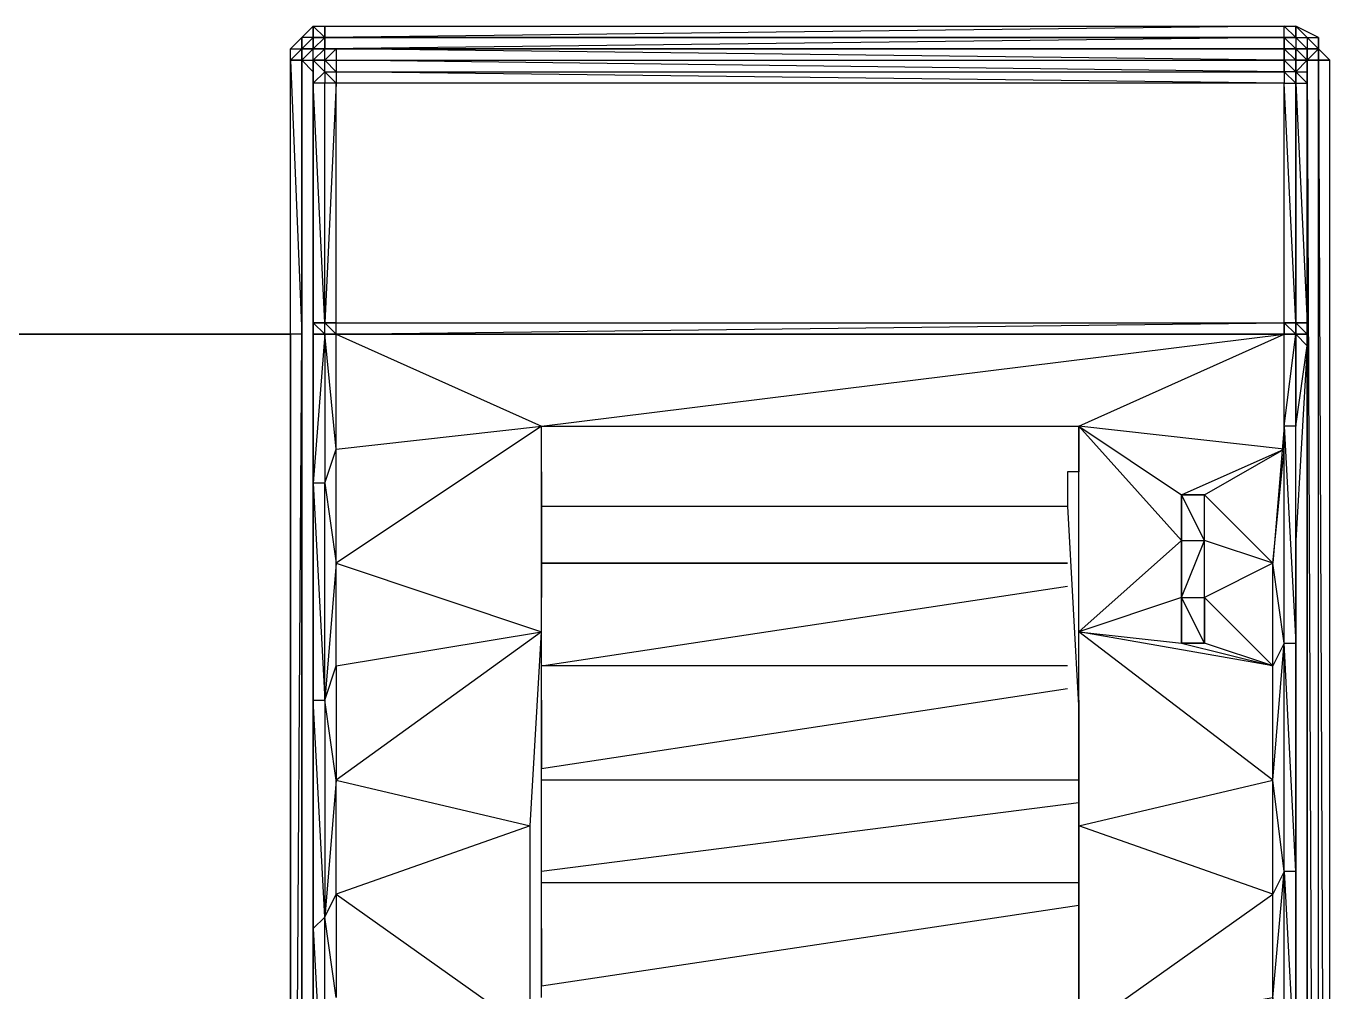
# Model space of a CAD drawing. Extents: x 0 to 106, y 0 to 161.
# Drawn here: x 31.57 to 66.97, y 100.97 to 127.19 of the extents above; entities that cross this region are included whole.
import ezdxf

# ---------------------------------------------------------------- set-up
doc = ezdxf.new("R2010")
doc.units = 0

# ---------------------------------------------------------------- blocks, each defined once
blk = doc.blocks.new('cvs-1')
at = {"flags": 128}
for points in [[(-24325.403, 27713.011), (-24323.853, 27713.011), (-24323.853, 27730.4), (-24287.271, 27730.4), (-24287.271, 27737.837), (-24287.271, 27738.147), (-24286.962, 27738.456), (-24286.652, 27738.766), (-24286.342, 27738.766), (-24260.295, 27738.766), (-24259.985, 27738.766)], [(-24286.962, 27737.837), (-24286.652, 27738.147), (-24286.962, 27738.147), (-24286.652, 27738.147), (-24286.962, 27738.147), (-24286.652, 27738.456), (-24286.652, 27738.147), (-24286.652, 27738.456), (-24286.652, 27738.766), (-24286.652, 27738.456), (-24286.962, 27738.456)], [(-24286.342, 27737.837), (-24286.032, 27738.147), (-24286.342, 27738.147), (-24286.342, 27738.456), (-24286.342, 27738.766), (-24286.342, 27738.456), (-24286.652, 27738.766), (-24286.652, 27738.456), (-24286.342, 27738.456), (-24286.652, 27738.147)], [(-24260.295, 27738.456), (-24286.342, 27738.147), (-24286.342, 27738.456), (-24286.342, 27738.766), (-24286.342, 27738.456), (-24286.342, 27738.147)], [(-24260.295, 27738.766), (-24286.342, 27738.456), (-24260.295, 27738.456), (-24260.295, 27738.766), (-24259.985, 27738.456), (-24260.295, 27738.456), (-24260.295, 27738.147), (-24286.342, 27738.147), (-24286.032, 27738.147)], [(-24260.295, 27738.147), (-24260.295, 27738.456), (-24259.985, 27738.147), (-24260.295, 27738.456), (-24259.985, 27738.456), (-24259.985, 27738.147)], [(-24259.676, 27738.147), (-24259.366, 27738.147), (-24259.676, 27738.456)], [(-24286.962, 27737.837), (-24286.962, 27738.147)], [(-24286.652, 27737.527), (-24286.962, 27737.837), (-24286.652, 27737.837), (-24286.652, 27738.147)], [(-24286.652, 27737.837), (-24286.342, 27737.837), (-24286.342, 27738.147), (-24286.032, 27738.147), (-24286.032, 27737.837), (-24286.032, 27737.527), (-24286.032, 27737.217), (-24286.342, 27737.217)], [(-24286.652, 27738.147), (-24286.342, 27738.147)], [(-24286.652, 27737.837), (-24286.342, 27738.147), (-24286.032, 27738.147), (-24286.652, 27738.147)], [(-24259.985, 27737.527), (-24260.295, 27737.527), (-24260.295, 27737.837), (-24260.295, 27738.147), (-24259.985, 27738.147)], [(-24260.295, 27730.4), (-24259.985, 27730.4), (-24260.295, 27730.71), (-24259.985, 27730.71), (-24260.295, 27730.71), (-24259.985, 27730.71), (-24259.985, 27737.217), (-24259.985, 27730.71), (-24260.295, 27737.217), (-24259.985, 27737.217), (-24260.295, 27737.527), (-24260.295, 27737.837), (-24260.295, 27738.147), (-24259.985, 27738.147)], [(-24259.985, 27738.147), (-24259.676, 27738.147)], [(-24287.271, 27737.837), (-24286.962, 27737.837), (-24287.271, 27737.837), (-24286.962, 27737.837), (-24286.652, 27737.527), (-24286.652, 27737.217), (-24286.652, 27737.837)], [(-24260.295, 27737.527), (-24260.295, 27737.217), (-24286.032, 27737.217), (-24286.342, 27737.527), (-24286.032, 27737.527), (-24286.342, 27737.837), (-24286.032, 27737.837)], [(-24259.056, 27664.928), (-24259.056, 27737.837)], [(-24259.985, 27730.4), (-24259.676, 27730.4), (-24259.985, 27730.71), (-24259.676, 27730.71), (-24259.676, 27737.217), (-24259.985, 27737.527)], [(-24259.676, 27682.007), (-24286.652, 27682.007), (-24286.652, 27682.317), (-24286.652, 27687.585), (-24286.652, 27692.852), (-24286.652, 27698.138), (-24286.652, 27703.716), (-24286.652, 27708.983), (-24286.652, 27714.269), (-24286.652, 27719.537), (-24286.652, 27724.804), (-24286.652, 27730.09), (-24286.652, 27730.4), (-24286.652, 27730.71), (-24286.652, 27737.217)], [(-24286.342, 27730.71), (-24286.652, 27737.217), (-24286.652, 27730.71), (-24286.652, 27737.217)], [(-24286.032, 27730.71), (-24286.032, 27737.217), (-24286.342, 27730.71), (-24286.342, 27737.217)], [(-24286.032, 27721.396), (-24286.032, 27724.185), (-24286.032, 27727.283), (-24286.032, 27730.4), (-24286.032, 27730.71), (-24260.295, 27730.71), (-24260.295, 27737.217)], [(-24286.652, 27730.4), (-24286.652, 27730.71), (-24286.342, 27730.71), (-24286.032, 27730.4), (-24286.342, 27730.4), (-24286.652, 27726.354)], [(-24259.985, 27730.4), (-24259.985, 27730.71)], [(-24259.676, 27730.4), (-24259.676, 27730.71)], [(-24287.271, 27682.007), (-24286.962, 27730.4), (-24286.962, 27682.007), (-24286.962, 27730.4), (-24287.271, 27730.4), (-24323.853, 27730.4), (-24323.853, 27713.011), (-24322.614, 27713.011)], [(-24286.652, 27730.09), (-24286.652, 27726.354), (-24286.652, 27724.804), (-24286.652, 27720.466), (-24286.652, 27719.537), (-24286.652, 27714.269), (-24286.652, 27720.466), (-24286.652, 27726.354), (-24286.652, 27730.4)], [(-24260.295, 27722.016), (-24260.295, 27727.903), (-24260.295, 27730.4), (-24286.032, 27730.4)], [(-24280.454, 27719.847), (-24280.454, 27719.537), (-24280.454, 27719.227), (-24280.454, 27718.917), (-24280.454, 27720.156), (-24280.454, 27726.664), (-24280.454, 27727.903), (-24265.873, 27727.903), (-24260.295, 27730.4)], [(-24265.873, 27727.903), (-24263.084, 27724.804), (-24263.084, 27726.044), (-24262.464, 27726.044), (-24260.295, 27727.283), (-24260.295, 27730.4)], [(-24260.295, 27727.903), (-24259.985, 27730.4)], [(-24259.676, 27730.09), (-24259.985, 27730.4)], [(-24286.032, 27727.283), (-24280.454, 27727.903)], [(-24265.873, 27718.917), (-24265.873, 27714.579), (-24265.873, 27714.269), (-24265.873, 27713.631), (-24265.873, 27714.269), (-24265.873, 27714.579), (-24265.873, 27714.269), (-24265.873, 27713.631), (-24265.873, 27713.011), (-24265.873, 27712.702), (-24265.873, 27710.533), (-24265.873, 27708.673), (-24265.873, 27708.363), (-24265.873, 27711.462), (-24265.873, 27717.058), (-24265.873, 27722.325), (-24265.873, 27727.903), (-24265.873, 27726.664)], [(-24286.342, 27726.354), (-24286.032, 27724.185), (-24286.342, 27720.466)], [(-24280.454, 27720.466), (-24280.454, 27719.537), (-24280.454, 27719.847), (-24280.454, 27720.156), (-24280.454, 27726.664), (-24280.454, 27725.734), (-24280.454, 27723.255)], [(-24280.454, 27719.537), (-24280.454, 27719.847), (-24280.454, 27720.156), (-24280.454, 27726.664), (-24280.454, 27725.734), (-24266.183, 27725.734)], [(-24266.183, 27726.664), (-24266.183, 27725.734), (-24265.873, 27720.156), (-24265.873, 27719.847)], [(-24263.084, 27722.016), (-24263.084, 27723.255), (-24265.873, 27722.325), (-24263.084, 27722.016), (-24260.605, 27721.396), (-24262.464, 27722.016), (-24263.084, 27722.016), (-24262.464, 27722.016), (-24262.464, 27723.255), (-24262.464, 27724.804), (-24262.464, 27726.044), (-24263.084, 27726.044), (-24263.084, 27724.804), (-24262.464, 27724.804), (-24263.084, 27726.044), (-24263.084, 27724.804), (-24263.084, 27723.255), (-24263.084, 27722.016), (-24263.084, 27723.255)], [(-24280.454, 27723.255), (-24280.454, 27725.734)], [(-24265.253, 27706.504), (-24260.605, 27709.293), (-24265.873, 27711.462), (-24260.605, 27715.199), (-24265.873, 27717.058), (-24260.605, 27718.297), (-24265.873, 27722.325), (-24263.084, 27724.804)], [(-24265.873, 27711.462), (-24260.605, 27712.392), (-24260.295, 27709.913), (-24260.295, 27715.818), (-24260.605, 27718.297), (-24260.295, 27722.016), (-24260.605, 27721.396), (-24260.605, 27724.185), (-24262.464, 27723.255), (-24262.464, 27724.804)], [(-24263.084, 27723.255), (-24263.084, 27724.804), (-24263.084, 27723.255), (-24262.464, 27724.804)], [(-24266.183, 27724.185), (-24280.454, 27724.185)], [(-24260.295, 27715.818), (-24260.295, 27722.016), (-24260.605, 27724.185)], [(-24266.183, 27721.396), (-24280.454, 27721.396), (-24266.183, 27723.565)], [(-24262.464, 27722.016), (-24263.084, 27723.255), (-24262.464, 27723.255)], [(-24260.605, 27721.396), (-24262.464, 27723.255), (-24262.464, 27722.016)], [(-24286.032, 27721.396), (-24280.454, 27722.325), (-24286.032, 27718.297), (-24280.764, 27717.058), (-24280.454, 27722.325)], [(-24260.295, 27704.025), (-24260.605, 27703.096), (-24260.605, 27706.194), (-24260.605, 27709.293), (-24260.605, 27712.392), (-24260.605, 27715.199), (-24260.605, 27718.297), (-24260.605, 27721.396), (-24265.873, 27722.325)], [(-24266.183, 27720.776), (-24280.454, 27718.607)], [(-24280.454, 27712.702), (-24280.454, 27713.321), (-24280.454, 27718.917), (-24280.454, 27720.466)], [(-24280.454, 27712.392), (-24280.454, 27712.702), (-24280.454, 27713.321), (-24280.454, 27718.917), (-24280.454, 27718.607), (-24280.454, 27718.917), (-24280.454, 27719.537), (-24280.454, 27720.466), (-24280.454, 27720.156), (-24280.454, 27718.917), (-24280.454, 27719.227)], [(-24265.873, 27718.917), (-24265.873, 27720.466)], [(-24265.873, 27720.156), (-24265.873, 27719.847), (-24265.873, 27719.227)], [(-24280.454, 27713.321), (-24280.454, 27718.917)], [(-24286.032, 27715.199), (-24286.032, 27718.297), (-24286.342, 27714.579)], [(-24265.873, 27718.297), (-24280.454, 27718.297)], [(-24265.873, 27717.678), (-24280.454, 27715.818)], [(-24260.605, 27712.392), (-24260.295, 27715.818), (-24260.605, 27715.199)], [(-24265.873, 27715.509), (-24280.454, 27715.509)], [(-24265.873, 27714.889), (-24280.454, 27712.702)], [(-24265.873, 27712.702), (-24265.873, 27710.533), (-24265.873, 27708.673), (-24265.873, 27708.363)]]:
    blk.add_lwpolyline(points, dxfattribs=at)
for points in [[(-24259.985, 27738.766), (-24259.985, 27738.456)], [(-24259.985, 27738.766), (-24259.676, 27738.456), (-24259.366, 27738.456)], [(-24286.962, 27737.837), (-24286.962, 27738.147), (-24287.271, 27737.837), (-24287.271, 27738.147), (-24286.962, 27738.147), (-24286.962, 27738.456), (-24286.962, 27738.147)], [(-24286.962, 27738.147), (-24286.652, 27738.456), (-24286.962, 27738.456)], [(-24286.652, 27738.456), (-24286.342, 27738.456), (-24286.652, 27738.456), (-24286.652, 27738.147)], [(-24286.652, 27738.147), (-24286.342, 27738.456), (-24286.652, 27738.147)], [(-24286.342, 27738.147), (-24286.342, 27738.456)], [(-24260.295, 27738.456), (-24286.342, 27738.456)], [(-24259.985, 27738.147), (-24259.676, 27738.147), (-24259.985, 27738.456), (-24259.676, 27738.456), (-24259.676, 27738.147)], [(-24259.366, 27738.456), (-24259.366, 27738.147)], [(-24286.962, 27738.147), (-24286.962, 27737.837)], [(-24286.342, 27738.147), (-24286.652, 27737.837)], [(-24286.342, 27738.147), (-24286.652, 27738.147)], [(-24260.295, 27738.147), (-24286.032, 27738.147), (-24260.295, 27738.147)], [(-24260.295, 27738.147), (-24260.295, 27737.837), (-24286.032, 27738.147)], [(-24259.985, 27738.147), (-24260.295, 27738.147), (-24259.985, 27737.837)], [(-24259.985, 27738.147), (-24259.676, 27737.837), (-24259.366, 27664.928), (-24259.366, 27737.837), (-24259.056, 27664.928), (-24259.366, 27664.928), (-24259.676, 27664.928), (-24259.676, 27737.837), (-24259.676, 27737.527), (-24259.676, 27737.837), (-24259.985, 27737.837)], [(-24259.985, 27737.837), (-24259.985, 27738.147), (-24259.985, 27737.527)], [(-24259.676, 27738.147), (-24259.676, 27737.837)], [(-24259.676, 27738.147), (-24259.366, 27738.147), (-24259.676, 27738.147)], [(-24259.366, 27738.147), (-24259.676, 27738.147), (-24259.676, 27737.837), (-24259.366, 27738.147), (-24259.366, 27737.837), (-24259.676, 27737.837), (-24259.366, 27737.837), (-24259.676, 27737.837), (-24259.366, 27737.837), (-24259.056, 27737.837)], [(-24259.366, 27737.837), (-24259.056, 27737.837), (-24259.366, 27737.837), (-24259.366, 27738.147), (-24259.366, 27737.837)], [(-24287.271, 27737.837), (-24286.962, 27737.837)], [(-24287.271, 27730.4), (-24287.271, 27737.837), (-24286.962, 27730.4), (-24287.271, 27730.4)], [(-24286.962, 27737.837), (-24286.962, 27730.4)], [(-24286.652, 27737.527), (-24286.652, 27737.837)], [(-24286.652, 27737.837), (-24286.652, 27737.527)], [(-24286.342, 27737.837), (-24286.652, 27737.837), (-24286.342, 27737.527)], [(-24260.295, 27737.837), (-24260.295, 27737.527), (-24286.032, 27737.837)], [(-24259.985, 27737.527), (-24259.985, 27737.837), (-24260.295, 27737.837), (-24259.985, 27737.527), (-24259.985, 27737.217)], [(-24259.676, 27737.527), (-24259.676, 27737.837), (-24259.985, 27737.527), (-24259.985, 27737.837), (-24259.676, 27737.837)], [(-24259.676, 27737.837), (-24259.366, 27737.837), (-24259.676, 27737.837)], [(-24259.676, 27737.837), (-24259.366, 27737.837), (-24259.676, 27737.837)], [(-24259.676, 27737.837), (-24259.676, 27664.928), (-24259.676, 27737.837)], [(-24286.652, 27737.527), (-24286.652, 27737.217)], [(-24286.652, 27737.217), (-24286.342, 27737.527), (-24286.342, 27737.217)], [(-24260.295, 27737.527), (-24260.295, 27737.217), (-24286.032, 27737.527)], [(-24259.985, 27737.217), (-24259.676, 27737.217), (-24259.985, 27737.527)], [(-24259.676, 27737.217), (-24259.985, 27737.527), (-24259.676, 27737.527), (-24259.676, 27737.217)], [(-24259.985, 27730.71), (-24259.985, 27737.217), (-24259.676, 27730.71)], [(-24286.652, 27730.71), (-24286.652, 27730.4)], [(-24286.652, 27730.71), (-24286.342, 27730.4), (-24286.342, 27730.71), (-24286.652, 27730.71)], [(-24286.342, 27730.71), (-24286.032, 27730.71), (-24286.342, 27730.71)], [(-24286.032, 27730.4), (-24260.295, 27730.71), (-24260.295, 27730.4), (-24286.032, 27730.4)], [(-24260.295, 27730.71), (-24260.295, 27730.4)], [(-24259.676, 27730.09), (-24259.676, 27730.4), (-24259.985, 27730.4), (-24259.985, 27730.71), (-24259.985, 27730.4)], [(-24287.271, 27730.4), (-24287.271, 27682.007)], [(-24286.652, 27730.4), (-24286.652, 27730.09)], [(-24286.652, 27730.4), (-24286.342, 27730.4)], [(-24286.342, 27730.4), (-24286.652, 27730.4), (-24286.342, 27730.4)], [(-24286.652, 27730.4), (-24286.342, 27730.4), (-24286.652, 27730.4)], [(-24286.342, 27726.354), (-24286.032, 27727.283), (-24286.342, 27730.4), (-24286.342, 27726.354), (-24286.652, 27726.354), (-24286.342, 27720.466), (-24286.342, 27714.579), (-24286.652, 27714.269), (-24286.342, 27708.363), (-24286.342, 27702.476), (-24286.652, 27708.363), (-24286.342, 27708.363), (-24286.342, 27714.579), (-24286.652, 27720.466), (-24286.342, 27720.466)], [(-24286.342, 27730.4), (-24286.032, 27730.4)], [(-24286.032, 27730.4), (-24286.342, 27730.4), (-24286.032, 27730.4)], [(-24260.295, 27730.4), (-24286.032, 27730.4), (-24280.454, 27727.903)], [(-24260.295, 27730.4), (-24286.032, 27730.4)], [(-24259.985, 27730.4), (-24260.295, 27730.4), (-24259.985, 27730.4)], [(-24260.295, 27730.4), (-24259.985, 27730.4)], [(-24260.295, 27727.903), (-24259.985, 27722.016), (-24259.985, 27715.818), (-24260.295, 27715.818), (-24259.985, 27709.913), (-24259.985, 27715.818), (-24260.295, 27722.016), (-24259.985, 27722.016), (-24259.985, 27727.903), (-24259.985, 27730.4), (-24259.985, 27727.903)], [(-24259.985, 27709.913), (-24259.985, 27714.269), (-24259.985, 27715.818), (-24259.985, 27719.537), (-24259.985, 27722.016), (-24259.985, 27724.804), (-24259.985, 27727.903), (-24259.676, 27730.09), (-24259.985, 27724.804), (-24259.985, 27719.537), (-24259.985, 27714.269), (-24259.985, 27708.983), (-24259.985, 27703.716), (-24259.985, 27698.138), (-24259.985, 27703.716), (-24259.985, 27704.025), (-24259.985, 27708.983)], [(-24280.454, 27727.903), (-24286.032, 27724.185), (-24280.454, 27722.325)], [(-24265.873, 27727.903), (-24263.084, 27726.044), (-24260.295, 27727.283), (-24265.873, 27727.903)], [(-24260.295, 27727.283), (-24260.295, 27727.903), (-24260.605, 27724.185), (-24262.464, 27724.804), (-24262.464, 27726.044), (-24260.605, 27724.185)], [(-24265.873, 27726.664), (-24266.183, 27726.664), (-24266.183, 27725.734), (-24265.873, 27720.156)], [(-24280.454, 27724.185), (-24266.183, 27724.185)], [(-24286.342, 27720.466), (-24286.032, 27721.396), (-24286.032, 27718.297), (-24286.342, 27720.466)], [(-24265.873, 27719.537), (-24265.873, 27718.917), (-24265.873, 27718.607), (-24265.873, 27718.917), (-24265.873, 27719.847), (-24265.873, 27720.466)], [(-24280.454, 27718.917), (-24280.454, 27719.537), (-24280.454, 27718.917)], [(-24265.873, 27718.917), (-24265.873, 27719.537)], [(-24265.873, 27714.579), (-24265.873, 27718.917), (-24265.873, 27714.579)], [(-24280.764, 27717.058), (-24286.032, 27715.199), (-24280.764, 27711.462)], [(-24286.342, 27714.579), (-24286.032, 27715.199), (-24286.032, 27712.392), (-24286.342, 27714.579)], [(-24286.652, 27714.269), (-24286.652, 27708.363), (-24286.652, 27703.716), (-24286.652, 27702.476), (-24286.652, 27696.571), (-24286.652, 27698.138), (-24286.652, 27702.476), (-24286.652, 27708.363), (-24286.652, 27708.983)], [(-24280.454, 27713.011), (-24280.454, 27713.321), (-24280.454, 27713.631), (-24280.454, 27714.269), (-24280.454, 27712.702)], [(-24280.454, 27713.321), (-24280.454, 27713.011), (-24280.454, 27712.702)]]:
    blk.add_lwpolyline(points, close=True, dxfattribs=at)

msp = doc.modelspace()

# ---------------------------------------------------------------- block references
msp.add_blockref('cvs-1', (24326.022, -27611.578))

doc.saveas('drawing.dxf')
